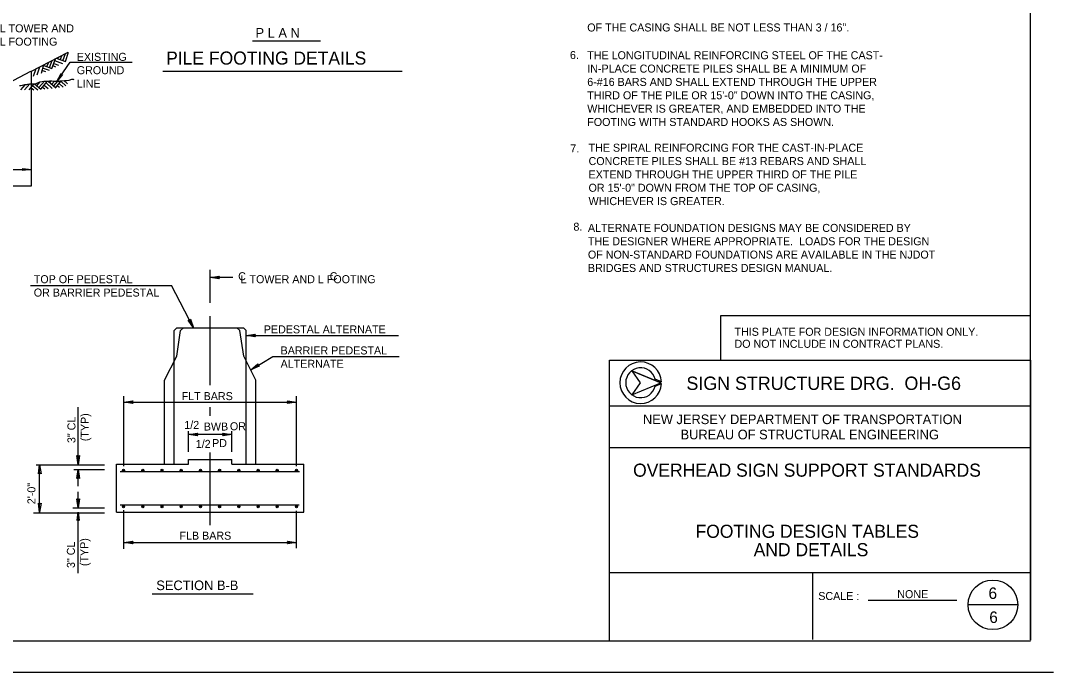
# Model space of a CAD drawing. Extents: x -3 to 26050238, y 0 to 12035015.
# Drawn here: x 36.64 to 68.89, y 0 to 20.35 of the extents above; entities that cross this region are included whole.
import ezdxf

# ---------------------------------------------------------------- set-up
doc = ezdxf.new("R2010")
doc.units = 0
for name, color, linetype in [('1', 7, 'Continuous'), ('2', 7, 'Continuous'), ('39', 7, 'Continuous'), ('51', 7, 'Continuous')]:
    doc.layers.add(name, color=color, linetype=linetype)

msp = doc.modelspace()

# ---------------------------------------------------------------- linework, layer by layer
at = {"layer": '1'}
for p, q in [((68.183, 1.017), (68.183, 42.342)), ((43.875, 19.717), (46.008, 19.717)), ((41.075, 18.767), (48.55, 18.767)), ((42.558, 8.967), (42.558, 11.125)), ((56.633, 9.042), (55.725, 9.417)), ((55.725, 9.417), (56.633, 9.042)), ((56.633, 9.042), (55.725, 9.417)), ((55.725, 9.417), (55.992, 9.042)), ((56.633, 9.042), (55.725, 9.417)), ((55.725, 9.417), (55.992, 9.042)), ((55.992, 9.042), (55.725, 8.667)), ((55.725, 8.667), (56.633, 9.042)), ((55.992, 9.042), (55.725, 8.667)), ((55.725, 8.667), (56.633, 9.042)), ((56.458, 9.15), (56.45, 9.15)), ((56.65, 9.067), (56.458, 9.15)), ((56.458, 8.933), (56.65, 9.017)), ((42.558, 8.008), (42.558, 8.283)), ((42.558, 4.6), (42.558, 6.867)), ((40.75, 2.45), (43.9, 2.45)), ((3.6, 0.983), (68.183, 0.983)), ((68.892, 0), (0, 0))]:
    msp.add_line(p, q, dxfattribs=at)
for radius, start, end in [(0.65, 2.2139, 357.7861), (0.467, 13.6941, 346.3059)]:
    msp.add_arc((56.004, 9.042), radius, start, end, dxfattribs=at)
at = {"layer": '39'}
for p, q in [((36.983, 18.775), (38.125, 19.367)), ((38.042, 19.067), (38.133, 19.367)), ((37.458, 18.917), (37.517, 19.05)), ((37.542, 18.883), (37.625, 19.108)), ((37.617, 18.858), (37.725, 19.158)), ((37.7, 19.1), (37.942, 19.008)), ((37.75, 19.175), (38.042, 19.067)), ((37.767, 18.45), (38.183, 19.05)), ((37.808, 19.15), (37.825, 19.208)), ((37.875, 19.125), (37.933, 19.267)), ((37.958, 19.092), (38.042, 19.325)), ((38.183, 19.05), (40.125, 19.05)), ((32.692, 16.542), (36.958, 18.767)), ((36.983, 15.192), (36.983, 18.775)), ((37.042, 18.617), (37.125, 18.85)), ((37.15, 18.658), (37.242, 18.908)), ((37.292, 18.708), (37.367, 18.975)), ((37.317, 18.792), (37.417, 18.758)), ((37.342, 18.867), (37.533, 18.8)), ((37.358, 18.95), (37.617, 18.858)), ((37.642, 18.942), (37.725, 18.908)), ((37.675, 19.008), (37.825, 18.958)), ((37.142, 18.317), (37.25, 18.433)), ((37.208, 18.258), (37.383, 18.458)), ((37.267, 18.208), (37.475, 18.458)), ((37.433, 18.408), (37.625, 18.233)), ((37.5, 18.458), (37.742, 18.25)), ((37.55, 18.417), (37.592, 18.467)), ((37.608, 18.367), (37.692, 18.458)), ((37.675, 18.308), (37.8, 18.458)), ((37.742, 18.258), (37.908, 18.467)), ((37.9, 18.45), (38.05, 18.317)), ((37.992, 18.475), (38.1, 18.375)), ((36.65, 18.183), (36.792, 18.35)), ((36.758, 18.183), (36.925, 18.375)), ((36.908, 18.183), (37.058, 18.375)), ((36.967, 18.25), (37.05, 18.183)), ((37.017, 18.317), (37.175, 18.183)), ((37.033, 18.375), (37.075, 18.375)), ((37.075, 18.375), (37.267, 18.208)), ((37.325, 18.275), (37.392, 18.217)), ((37.375, 18.333), (37.5, 18.225)), ((37.792, 18.317), (37.85, 18.267)), ((37.842, 18.383), (37.967, 18.275)), ((32.65, 15.7), (36.983, 15.7)), ((32.65, 15.192), (36.983, 15.192)), ((42.558, 11.533), (42.558, 12.567)), ((43.267, 12.325), (42.558, 12.325)), ((36.942, 12.075), (41.35, 12.075)), ((42.033, 10.758), (41.35, 12.075)), ((58.508, 11.142), (68.183, 11.142)), ((58.508, 9.75), (58.508, 11.142)), ((41.433, 10.675), (41.517, 10.758)), ((41.433, 6.5), (41.433, 10.675)), ((41.517, 10.758), (43.6, 10.758)), ((41.517, 9.875), (41.633, 10.675)), ((41.633, 10.675), (41.725, 10.758)), ((41.725, 10.758), (43.392, 10.758)), ((41.725, 10.758), (43.392, 10.758)), ((43.392, 10.758), (43.483, 10.675)), ((43.608, 9.875), (43.483, 10.675)), ((43.6, 10.758), (43.683, 10.675)), ((43.683, 6.5), (43.683, 10.675)), ((43.683, 10.517), (48.442, 10.517)), ((41.133, 9.125), (41.517, 9.875)), ((43.983, 9.125), (43.608, 9.875)), ((43.825, 9.45), (44.517, 9.858)), ((44.517, 9.858), (48.458, 9.858)), ((55.033, 1), (55.033, 9.75)), ((55.033, 9.75), (68.183, 9.75)), ((68.183, 9.75), (68.183, 1)), ((56.633, 9.042), (55.725, 9.417)), ((55.725, 9.417), (55.992, 9.042)), ((41.133, 6.5), (41.133, 9.125)), ((43.983, 6.5), (43.983, 9.125)), ((55.992, 9.042), (55.725, 8.667)), ((55.725, 8.667), (56.633, 9.042)), ((39.858, 6.442), (39.858, 8.625)), ((39.858, 8.433), (45.258, 8.433)), ((45.258, 6.442), (45.258, 8.625)), ((38.433, 6.483), (38.433, 8.275)), ((55.033, 8.325), (68.183, 8.325)), ((39.858, 6.683), (39.858, 8.033)), ((41.883, 6.883), (41.883, 7.533)), ((43.233, 7.425), (41.883, 7.425)), ((43.233, 6.883), (43.233, 7.525)), ((55.033, 7.025), (68.183, 7.025)), ((55.033, 7.025), (68.183, 7.025)), ((37.125, 6.483), (39.258, 6.483)), ((37.233, 5), (37.233, 6.483)), ((37.233, 4.983), (37.233, 6.483)), ((39.633, 5), (39.633, 6.5)), ((39.633, 6.5), (41.883, 6.5)), ((41.883, 6.65), (43.233, 6.65)), ((41.883, 6.5), (41.883, 6.65)), ((43.233, 6.5), (43.233, 6.65)), ((43.233, 6.5), (45.483, 6.5)), ((45.483, 5), (45.483, 6.5)), ((38.3, 6.333), (39.258, 6.333)), ((38.433, 5.808), (38.433, 6.333)), ((39.742, 6.275), (45.35, 6.275)), ((38.433, 5.133), (38.433, 5.633)), ((39.75, 5.225), (45.333, 5.225)), ((37.042, 4.983), (39.258, 4.983)), ((38.267, 5.133), (39.258, 5.133)), ((38.433, 3.092), (38.433, 5)), ((39.633, 5), (45.483, 5)), ((39.858, 3.858), (39.858, 5.067)), ((45.258, 3.875), (45.258, 5.042)), ((39.858, 3.858), (39.858, 4.783)), ((39.858, 4.058), (45.258, 4.058)), ((55.033, 3.117), (68.183, 3.117)), ((61.383, 3.117), (68.183, 3.117)), ((61.383, 1.025), (61.383, 3.117)), ((61.383, 1.025), (61.383, 3.117)), ((63.108, 2.25), (65.875, 2.25)), ((67.775, 2.108), (66.225, 2.108))]:
    msp.add_line(p, q, dxfattribs=at)
msp.add_lwpolyline([(36.608, 18.325), (36.65, 18.325), (36.7, 18.333), (36.775, 18.35), (36.842, 18.358), (36.867, 18.367), (36.925, 18.375), (37, 18.375), (37.033, 18.375), (37.108, 18.375), (37.167, 18.408), (37.25, 18.433), (37.367, 18.458), (37.408, 18.458), (37.483, 18.458), (37.542, 18.467), (37.567, 18.467), (37.617, 18.467), (37.7, 18.458), (37.75, 18.458), (37.825, 18.458), (37.85, 18.458), (37.875, 18.467), (37.925, 18.467), (38.017, 18.475), (38.083, 18.483), (38.15, 18.492), (38.242, 18.517), (38.283, 18.517), (38.3, 18.508)], dxfattribs=at)
for points in [[(37.95, 18.667), (37.767, 18.45), (37.9, 18.7), (37.917, 18.658)], [(37.95, 18.667), (37.767, 18.45), (37.9, 18.7), (37.917, 18.658)], [(36.7, 15.733), (36.983, 15.7), (36.7, 15.667), (36.725, 15.7)], [(36.7, 15.733), (36.983, 15.7), (36.7, 15.667), (36.725, 15.7)], [(42.817, 12.325), (42.842, 12.283), (42.558, 12.325), (42.842, 12.367)], [(41.917, 10.992), (41.942, 11.025), (42.033, 10.758), (41.867, 10.992)], [(43.942, 10.517), (43.967, 10.475), (43.683, 10.517), (43.967, 10.558)], [(44.05, 9.583), (44.092, 9.558), (43.825, 9.45), (44.05, 9.633)], [(40.117, 8.433), (40.142, 8.392), (39.858, 8.433), (40.142, 8.475)], [(45, 8.433), (44.975, 8.475), (45.258, 8.433), (44.975, 8.392)], [(42.142, 7.425), (42.167, 7.383), (41.883, 7.425), (42.167, 7.467)], [(42.975, 7.425), (42.95, 7.467), (43.233, 7.425), (42.95, 7.383)], [(37.233, 6.225), (37.192, 6.2), (37.233, 6.483), (37.275, 6.2)], [(37.233, 6.225), (37.192, 6.2), (37.233, 6.483), (37.275, 6.2)], [(38.433, 6.742), (38.475, 6.767), (38.433, 6.483), (38.392, 6.767)], [(38.433, 6.075), (38.392, 6.05), (38.433, 6.333), (38.475, 6.05)], [(37.233, 5.258), (37.275, 5.283), (37.233, 5), (37.192, 5.283)], [(38.433, 5.392), (38.475, 5.417), (38.433, 5.133), (38.392, 5.417)], [(38.4, 4.742), (38.433, 5), (38.467, 4.742), (38.433, 4.767)], [(40.117, 4.058), (40.142, 4.017), (39.858, 4.058), (40.142, 4.1)], [(45, 4.058), (44.975, 4.1), (45.258, 4.058), (44.975, 4.017)]]:
    msp.add_lwpolyline(points, close=True, dxfattribs=at)
for centre, radius in [((39.854, 6.312), 0.0309), ((39.854, 6.297), 0.0309), ((40.454, 6.312), 0.0309), ((40.454, 6.297), 0.0309), ((41.054, 6.312), 0.0309), ((41.054, 6.297), 0.0309), ((41.654, 6.312), 0.0309), ((41.654, 6.297), 0.0309), ((42.254, 6.312), 0.0309), ((42.254, 6.297), 0.0309), ((42.854, 6.312), 0.0309), ((42.854, 6.297), 0.0309), ((43.454, 6.312), 0.0309), ((43.454, 6.297), 0.0309), ((44.054, 6.312), 0.0309), ((44.054, 6.297), 0.0309), ((44.654, 6.312), 0.0309), ((44.654, 6.297), 0.0309), ((45.254, 6.312), 0.0309), ((45.254, 6.297), 0.0309), ((39.854, 5.18), 0.0309), ((39.854, 5.165), 0.0309), ((40.454, 5.18), 0.0309), ((40.454, 5.165), 0.0309), ((41.054, 5.18), 0.0309), ((41.054, 5.165), 0.0309), ((41.654, 5.18), 0.0309), ((41.654, 5.165), 0.0309), ((42.254, 5.187), 0.0309), ((42.254, 5.172), 0.0309), ((42.854, 5.18), 0.0309), ((42.854, 5.165), 0.0309), ((43.454, 5.187), 0.0309), ((43.454, 5.172), 0.0309), ((44.054, 5.18), 0.0309), ((44.054, 5.165), 0.0309), ((44.654, 5.18), 0.0309), ((44.654, 5.165), 0.0309), ((45.254, 5.18), 0.0309), ((45.254, 5.165), 0.0309), ((67.004, 2.108), 0.775)]:
    msp.add_circle(centre, radius, dxfattribs=at)

# ---------------------------------------------------------------- texts
at = {"layer": '1'}
for s, p in [('L TOWER AND', (35.983, 19.983)), ('OF THE CASING SHALL BE NOT LESS THAN 3 / 16".', (54.335, 20.009)), ('L FOOTING', (35.983, 19.567)), ('THE LONGITUDINAL REINFORCING STEEL OF THE CAST-', (54.335, 19.142)), ('EXISTING', (38.392, 19.092)), ('GROUND', (38.392, 18.675)), ('IN-PLACE CONCRETE PILES SHALL BE A MINIMUM OF', (54.335, 18.725)), ('LINE', (38.392, 18.258)), ('6-#16 BARS AND SHALL EXTEND THROUGH THE UPPER', (54.335, 18.309)), ('THIRD OF THE PILE OR 15\'-0" DOWN INTO THE CASING,', (54.335, 17.892)), ('WHICHEVER IS GREATER, AND EMBEDDED INTO THE', (54.335, 17.475)), ('FOOTING WITH STANDARD HOOKS AS SHOWN.', (54.335, 17.059)), ('7.', (53.804, 16.232)), ('THE SPIRAL REINFORCING FOR THE CAST-IN-PLACE', (54.376, 16.255)), ('CONCRETE PILES SHALL BE #13 REBARS AND SHALL', (54.376, 15.838)), ('EXTEND THROUGH THE UPPER THIRD OF THE PILE', (54.376, 15.422)), ('OR 15\'-0" DOWN FROM THE TOP OF CASING,', (54.376, 15.005)), ('WHICHEVER IS GREATER.', (54.376, 14.588)), ('8.', (53.903, 13.788)), ('ALTERNATE FOUNDATION DESIGNS MAY BE CONSIDERED BY', (54.356, 13.751)), ('THE DESIGNER WHERE APPROPRIATE.  LOADS FOR THE DESIGN', (54.356, 13.334)), ('OF NON-STANDARD FOUNDATIONS ARE AVAILABLE IN THE NJDOT ', (54.356, 12.918)), ('BRIDGES AND STRUCTURES DESIGN MANUAL.', (54.356, 12.501)), ('TOP OF PEDESTAL', (37.05, 12.15)), ('C', (43.433, 12.242)), ('L TOWER AND L FOOTING', (43.508, 12.15)), ('C', (46.292, 12.242)), ('OR BARRIER PEDESTAL', (37.05, 11.733)), ('PEDESTAL ALTERNATE', (44.233, 10.583)), ('BARRIER PEDESTAL', (44.758, 9.925)), ('ALTERNATE', (44.758, 9.508)), ('FLT BARS', (41.667, 8.5)), ('1/2', (41.75, 7.6)), ('BWB', (42.358, 7.55)), ('OR', (43.175, 7.558)), ('1/2', (42.108, 7.008)), ('PD', (42.617, 7.033)), ('FLB BARS', (41.6, 4.142))]:
    msp.add_text(s, height=0.25, dxfattribs=at).set_placement(p)
for s, p in [('(TYP)', (38.767, 7.217)), ('3" CL', (38.35, 7.158)), ('2\'-0"', (37.1, 5.25)), ('3" CL', (38.333, 3.258)), ('(TYP)', (38.75, 3.317))]:
    msp.add_text(s, height=0.25, rotation=90, dxfattribs=at).set_placement(p)
at = {"layer": '2'}
for s, height, p in [('THIS PLATE FOR DESIGN INFORMATION ONLY.', 0.25, (58.933, 10.508)), ('DO NOT INCLUDE IN CONTRACT PLANS.', 0.25, (58.933, 10.133)), ('OVERHEAD SIGN SUPPORT STANDARDS', 0.40835, (55.767, 6.108)), ('FOOTING DESIGN TABLES', 0.40835, (57.717, 4.2)), ('AND DETAILS', 0.40835, (59.533, 3.625))]:
    msp.add_text(s, height=height, dxfattribs=at).set_placement(p)
at = {"layer": '39'}
for s, height, p in [('P L A N', 0.3, (43.975, 19.817)), ('PILE FOOTING DETAILS ', 0.40835, (41.183, 18.975)), ('6.', 0.25, (53.794, 19.149)), ('SIGN STRUCTURE DRG.  OH-G6', 0.41665, (57.433, 8.817)), ('NEW JERSEY DEPARTMENT OF TRANSPORTATION', 0.29995, (56.075, 7.75)), ('BUREAU OF STRUCTURAL ENGINEERING', 0.3, (57.25, 7.275)), ('SECTION B-B', 0.3, (40.875, 2.567)), ('SCALE :', 0.25, (61.55, 2.258)), ('SCALE :', 0.25, (61.55, 2.258)), ('SCALE :', 0.25, (61.55, 2.258)), ('NONE', 0.25, (64.017, 2.317))]:
    msp.add_text(s, height=height, dxfattribs=at).set_placement(p)
at = {"layer": '51'}
for p in [(66.867, 2.292), (66.892, 1.542)]:
    msp.add_text('6', height=0.358, dxfattribs=at).set_placement(p)

doc.saveas('drawing.dxf')
